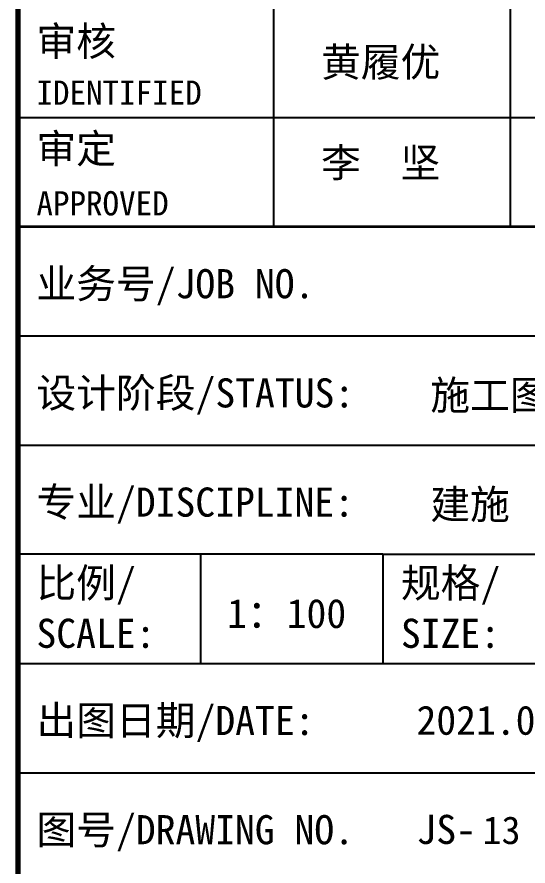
# Model space of a CAD drawing. Extents: x -737978 to 768813, y -372247 to 1140308.
# Drawn here: x -549448 to -540404, y -143936 to -128890 of the extents above; entities that cross this region are included whole.
import ezdxf

# ---------------------------------------------------------------- set-up
doc = ezdxf.new("R2010")
doc.units = 0
doc.header["$LTSCALE"] = 10
doc.header["$MEASUREMENT"] = 0
doc.layers.get('0').update_dxf_attribs({"linetype": 'CONTINUOUS'})
doc.layers.add('DRAW', color=7, linetype='CONTINUOUS', lineweight=70)
doc.layers.add('PUB_TITLE', color=4, linetype='CONTINUOUS')
doc.styles.add('-宋体', font='', dxfattribs={"width": 0.8})
doc.styles.get('-宋体').set_extended_font_data('SimSun')

# ---------------------------------------------------------------- blocks, each defined once
blk = doc.blocks.new('TQ1')
at = {"layer": 'PUB_TITLE'}
for p, q in [((-49854.8, -405554.8), (-43854.8, -405554.8)), ((-49854.8, -407354.8), (-43854.8, -407354.8)), ((-49854.8, -408254.8), (-43854.8, -408254.8)), ((-46854.8, -409154.8), (-49854.8, -409154.8)), ((-48354.8, -409154.8), (-48354.8, -410054.8)), ((-46854.8, -409154.8), (-46854.8, -410054.8)), ((-46854.8, -409154.8), (-43854.8, -409154.8)), ((-49854.8, -410054.8), (-43854.8, -410054.8)), ((-49854.8, -410954.8), (-43854.8, -410954.8))]:
    blk.add_line(p, q, dxfattribs=at)
at = {"layer": 'PUB_TITLE', "const_width": 20}
for points in [[(-49854.8, -378413.9), (-49854.8, -418454.8)], [(-49854.8, -406454.8), (-43854.8, -406454.8)]]:
    blk.add_lwpolyline(points, dxfattribs=at)
at = {"layer": 'PUB_TITLE'}
for points in [[(-47754.8, -401054.8), (-47754.8, -406454.8)], [(-45804.8, -401054.8), (-45804.8, -406454.8)]]:
    blk.add_lwpolyline(points, dxfattribs=at)
at = {"layer": 'PUB_TITLE', "style": '-宋体'}
for s, height, p in [('审核', 240, (-49704.8, -405046.2)), ('IDENTIFIED', 200, (-49704.8, -405449.9)), ('审定', 240, (-49704.8, -405931.5)), ('李  坚', 240, (-47362.3, -406047.1)), ('APPROVED', 200, (-49704.8, -406362)), ('业务号/JOB NO.', 240, (-49704.8, -407044.5)), ('设计阶段/STATUS:', 240, (-49704.8, -407944.5)), ('施工图', 240, (-46462.9, -407963.2)), ('专业/DISCIPLINE:', 240, (-49704.8, -408844.5)), ('建施', 240, (-46462.9, -408863.2)), ('比例/', 240, (-49704.8, -409510.6)), ('规格/', 240, (-46704.8, -409510.6)), ('1：100', 240, (-48135.6, -409762.4)), ('SCALE:', 240, (-49704.8, -409925.7)), ('SIZE:', 240, (-46704.8, -409925.7)), ('出图日期/DATE:', 240, (-49704.8, -410644.5)), ('2021.06', 240, (-46576.5, -410642)), ('图号/DRAWING NO.', 240, (-49704.8, -411544.5)), ('JS-', 240, (-46576.5, -411542))]:
    blk.add_text(s, height=height, dxfattribs=at).set_placement(p)
at = {"layer": 'PUB_TITLE', "style": '-宋体', "width": 1.000002}
blk.add_text('黄履优', height=240, dxfattribs=at).set_placement((-47362.2, -405218.2))

msp = doc.modelspace()

# ---------------------------------------------------------------- linework, layer by layer
at = {"layer": 'DRAW'}
msp.add_lwpolyline([(-549426.8, -72310.6), (-536525.1, -72310.6), (-536525.1, -158410.6), (-549426.8, -158410.6)], close=True, dxfattribs=at)

# ---------------------------------------------------------------- block references
at = {"xscale": 2.15028113370122, "yscale": 2.15028113370122, "zscale": 2.15028113370122}
msp.add_blockref('TQ1', (-442225.1, 741385.6), dxfattribs=at)

# ---------------------------------------------------------------- texts
at = {"layer": 'PUB_TITLE', "style": '-宋体'}
msp.add_text('13', height=491.49, dxfattribs=at).set_placement((-541206, -143546.9))

doc.saveas('drawing.dxf')
